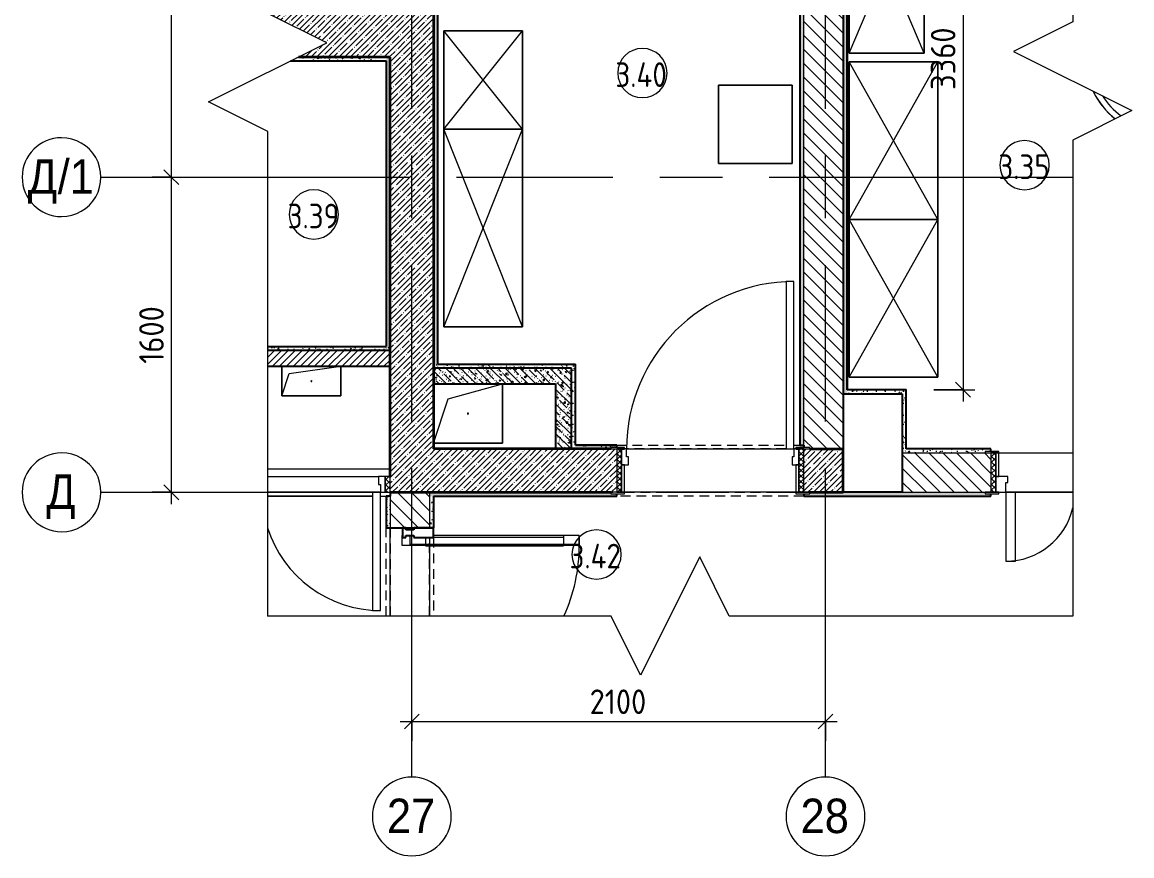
# Model space of a CAD drawing. Header units: millimetres. Extents: x 63482 to 319368, y -8553 to 29000.
# Drawn here: x 81466 to 87099, y 11554 to 15787 of the extents above; entities that cross this region are included whole.
import ezdxf

# ---------------------------------------------------------------- set-up
doc = ezdxf.new("R2010")
doc.units = ezdxf.units.MM
doc.linetypes.add('200_ШТРИХ__ш1_п0_6_', pattern=[80, 50, -30])
doc.linetypes.add('Осевая', pattern=[1587.5, 317.5, -238.125, 793.75, -238.125])
for name, color, linetype, lineweight in [('A-ANNO-DIMS', 7, 'Continuous', 9), ('A-ANNO-DIMS-50', 7, 'Continuous', 9), ('A-AREA-IDEN', 7, 'Continuous', 9), ('A-DETL-GENF', 7, 'Continuous', 9), ('A-DETL-MBND', 7, '200_ШТРИХ__ш1_п0_6_', 9), ('A-DOOR', 7, 'Continuous', 9), ('A-DOOR-1', 7, 'Continuous', 15), ('A-DOOR-FRAM', 7, 'Continuous', 15), ('A-DOOR-FRAM-1', 7, 'Continuous', 9), ('A-GENM', 7, 'Continuous', 9), ('A-GLAZ-CWMG', 7, 'Continuous', 9), ('A-GLAZ-CWMG-1', 7, 'Continuous', 25), ('A-WALL', 7, 'Continuous', 9), ('I-FURN', 7, 'Continuous', 9), ('I-WALL', 7, 'Continuous', 9), ('Оси', 7, 'Continuous', 9), ('Оси-1', 7, 'Continuous', 20), ('Оси-2', 7, 'Осевая', 9)]:
    doc.layers.add(name, color=color, linetype=linetype, lineweight=lineweight)
for name, color, linetype, lineweight, true_color in [('A-WALL-1', 7, 'Continuous', 25, 0x3c3c3c), ('A-WALL-3', 7, 'Continuous', 35, 0x3c3c3c), ('A-WALL-FNSH-1', 7, 'Continuous', 15, 0x3c3c3c)]:
    doc.layers.add(name, color=color, linetype=linetype, lineweight=lineweight, true_color=true_color)
doc.styles.add('Arial', font='arial.ttf', dxfattribs={"width": 0.9, "height": 175})
doc.styles.add('GOST Common_2', font='GOST_Common.ttf', dxfattribs={"width": 0.9, "height": 125})
doc.styles.add('ISOCPEUR', font='isocpeur.ttf', dxfattribs={"width": 0.9, "height": 125})
doc.dimstyles.new('ISO-2_5_0_9К_БОЛЬШОЙ', dxfattribs={"dimscale": 304.8, "dimtxt": 124.497647, "dimasz": 0.246063, "dimexe": 0.19685, "dimexo": 0.492126, "dimgap": 0, "dimtad": 1, "dimdec": 0, "dimrnd": 10, "dimzin": 0, "dimdsep": 46, "dimtxsty": 'ISOCPEUR', "dimblk1": 'OBLIQUE', "dimblk2": 'OBLIQUE', "dimsah": 1, "dimcen": 0.09, "dimdle": 0.19685, "dimazin": 0, "dimtfac": 1, "dimtdec": 4, "dimtix": 1, "dimtmove": 0, "dimatfit": 3, "dimfxl": 1, "dimtvp": 1, "dimtolj": 1, "dimtzin": 0, "dimarcsym": 2})
pattern_1 = [(45, (-15165.72, 0), (-28.512667, 28.512667), []), (45, (-15137.207, 0), (-28.512667, 28.512667), [50.403, -10.081, 1.676, -8.404])]
pattern_2 = [(135, (-15165.72, 0), (-35.35534, -35.35534), [])]
pattern_3 = [(135, (-15165.72, 0), (-37.717076, -37.717076), [53.34, -8.89, 1.778, -8.89]), (135, (-15165.72, 37.694), (-37.717076, -37.717076), []), (50, (-15165.72, 0), (63.763904, -5.57885), [6.668, -73.343]), (355, (-15165.72, 0), (-12.334876, 66.869514), [5.334, -58.674]), (100.451, (-15160.405, -0.465), (51.43036, 61.29098), [5.667, -62.332]), (46.184, (-15165.72, 17.78), (94.87722, -14.714836), [10.001, -110.014]), (96.636, (-15157.81, 16.55), (83.091155, 86.599305), [8.5, -93.497]), (351.184, (-15165.72, 17.78), (83.09204, 86.59928), [8.001, -88.011]), (21, (-15156.83, 13.335), (53.064487, -35.792726), [6.667, -73.342]), (326, (-15156.83, 13.335), (21.63066, 64.46546), [5.334, -58.674]), (71.451, (-15152.407, 10.35), (74.69646, 28.672367), [5.667, -62.332]), (37.5, (-15165.719, 0), (1.080413, 29.594271), [1.676, -56.286, 1.676, -57.887, -58.896]), (37.5, (-15165.719, 0), (1.080413, 29.594271), [-117.526, 1.676, -57.22]), (7.5, (-15165.72, 0), (23.386368, 35.063507), [1.676, -32.283, 1.676, -54.953, -22.447]), (7.5, (-15165.72, 0), (23.386368, 35.063507), [-90.589, 1.676, -20.771]), (327.5, (-15185.544, 0), (47.456567, -2.0054684), [1.676, -20.549, 1.676, -67.666, -92.012]), (327.5, (-15185.544, 0), (47.456567, -2.0054684), [-91.567, 1.676, -90.335]), (317.5, (-15194.434, 0), (51.844948, 8.89904), [1.676, -27.216, 1.676, -44.374, -65.342]), (317.5, (-15194.434, 0), (51.844948, 8.89904), [-74.943, 1.676, -63.665])]
pattern_4 = [(0, (-15165.719, 0), (60.96, 15.24), [5.029, -40.691, 5.029, -40.691, -243.84]), (0, (-15165.719, 0), (60.96, 15.24), [-91.44, 5.029, -86.411, 5.029, -40.691, -106.68]), (0, (-15165.719, 0), (60.96, 15.24), [-228.6, 5.029, -25.451, 5.029, -71.171]), (120, (-15142.859, 7.62), (-43.6782272, 45.1729086), [5.029, -40.691, 5.029, -40.691, -243.84]), (120, (-15142.859, 7.62), (-43.6782272, 45.1729086), [-91.44, 5.029, -86.411, 5.029, -40.691, -106.68]), (120, (-15142.859, 7.62), (-43.6782272, 45.1729086), [-228.6, 5.029, -25.451, 5.029, -71.171]), (240, (-15135.239, 38.1), (-17.2817728, -60.4129086), [5.029, -40.691, 5.029, -40.691, -243.84]), (240, (-15135.239, 38.1), (-17.2817728, -60.4129086), [-91.44, 5.029, -86.411, 5.029, -40.691, -106.68]), (240, (-15135.239, 38.1), (-17.2817728, -60.4129086), [-228.6, 5.029, -25.451, 5.029, -71.171])]

# ---------------------------------------------------------------- blocks, each defined once
blk = doc.blocks.new('110_Дверь_СКБ_1Ст_Внутренняя1 - Д-8_п_ 950x2100h_охрана 2-32352576-Фрагмент 3_7')
at = {"layer": 'A-DOOR'}
h = blk.add_hatch(dxfattribs=at)
h.set_pattern_fill('FP_5', color=256, style=0, pattern_type=2)
h.set_pattern_definition([(135, (1826.41, 174.685), (-14.14214, -14.14214), []), (225, (1826.41, 174.685), (14.14214, -14.14214), [])])
h.paths.add_polyline_path([(487.5, -110), (487.5, 110), (462.5, 110), (462.5, -110)])
at = {"layer": 'A-DOOR-FRAM-1'}
h = blk.add_hatch(dxfattribs=at)
h.set_pattern_fill('FP_6', color=256, style=0, pattern_type=2)
h.set_pattern_definition([(45, (-296.384, 174.685), (-14.1421, 14.1421), []), (135, (-296.384, 174.685), (-14.1421, -14.1421), [])])
h.paths.add_polyline_path([(-437.5, -110), (-437.5, 110), (-462.5, 110), (-462.5, -110)])
at = {"layer": 'A-DOOR'}
blk.add_arc((437.5, 110), 850, 90, 180, dxfattribs=at)
at = {"layer": 'A-DOOR-1'}
for p, q in [((437.5, 960), (397.5, 960)), ((397.5, 960), (397.5, 110)), ((437.5, 110), (437.5, 960)), ((397.5, 110), (437.5, 110))]:
    blk.add_line(p, q, dxfattribs=at)
at = {"layer": 'A-DOOR-FRAM'}
for p, q in [((-422.5, 118), (-492.5, 118)), ((-492.5, 118), (-492.5, 110)), ((-422.5, 110), (-422.5, 118)), ((517.5, 118), (447.5, 118)), ((447.5, 118), (447.5, 110)), ((517.5, 110), (517.5, 118)), ((-492.5, 110), (-422.5, 110)), ((-437.5, 110), (-462.5, 110)), ((-462.5, 110), (-462.5, -110)), ((-412.5, 110), (-437.5, 110)), ((-437.5, 110), (-437.5, 30)), ((-437.5, -110), (-437.5, 110)), ((-422.5, 110), (-437.5, 110)), ((-437.5, 110), (-437.5, 109)), ((-437.5, 109), (-422.5, 109)), ((-422.5, 109), (-422.5, 110)), ((-412.5, 70), (-412.5, 110)), ((-402.5, 70), (-412.5, 70)), ((-402.5, 30), (-402.5, 70)), ((437.5, 70), (427.5, 70)), ((427.5, 70), (427.5, 30)), ((437.5, 110), (437.5, 70)), ((462.5, 110), (437.5, 110)), ((462.5, 110), (447.5, 110)), ((447.5, 110), (447.5, 109)), ((447.5, 110), (517.5, 110)), ((447.5, 109), (462.5, 109)), ((462.5, 30), (462.5, 110)), ((487.5, 110), (462.5, 110)), ((462.5, 110), (462.5, -110)), ((462.5, 109), (462.5, 110)), ((487.5, -110), (487.5, 110)), ((-437.5, 30), (-402.5, 30)), ((-422.5, 30), (-437.5, 30)), ((-437.5, 30), (-437.5, -110)), ((-422.5, -110), (-422.5, 30)), ((427.5, 30), (462.5, 30)), ((462.5, 30), (447.5, 30)), ((447.5, 30), (447.5, -110)), ((462.5, -110), (462.5, 30)), ((-422.5, -110), (-492.5, -110)), ((-492.5, -110), (-492.5, -118)), ((-462.5, -110), (-437.5, -110)), ((-437.5, -110), (-422.5, -110)), ((-422.5, -118), (-422.5, -110)), ((447.5, -110), (462.5, -110)), ((517.5, -110), (447.5, -110)), ((447.5, -110), (447.5, -118)), ((462.5, -110), (487.5, -110)), ((517.5, -118), (517.5, -110)), ((-492.5, -118), (-422.5, -118)), ((447.5, -118), (517.5, -118))]:
    blk.add_line(p, q, dxfattribs=at)
blk = doc.blocks.new('110_Дверь_СКБ_2Ст - Д-6_л__ ДОО_Дв_1450x2100h_Дверь из раздевальной в коридор-32357677-Фрагмент 3_7')
at = {"layer": 'A-DOOR'}
h = blk.add_hatch(dxfattribs=at)
h.set_pattern_fill('FP_22', color=256, style=0, pattern_type=2)
h.set_pattern_definition([(135, (1576.41, 164.685), (-14.14214, -14.14214), []), (225, (1576.41, 164.685), (14.14214, -14.14214), [])])
h.paths.add_polyline_path([(737.5, 100), (712.5, 100), (712.5, -100), (737.5, -100)])
blk.add_arc((662.5, 100), 350, 90, 166.9382, dxfattribs=at)
at = {"layer": 'A-DOOR-1'}
for p, q in [((662.5, 450), (612.5, 450)), ((612.5, 450), (612.5, 100)), ((662.5, 100), (662.5, 450)), ((612.5, 100), (662.5, 100))]:
    blk.add_line(p, q, dxfattribs=at)
at = {"layer": 'A-DOOR-FRAM'}
for p, q in [((662.5, 100), (662.5, 50)), ((712.5, 100), (662.5, 100)), ((767.5, 108), (697.5, 108)), ((697.5, 108), (697.5, 100)), ((697.5, 100), (767.5, 100)), ((712.5, 20), (712.5, 100)), ((737.5, 100), (712.5, 100)), ((712.5, 100), (712.5, -100)), ((737.5, -100), (737.5, 100)), ((767.5, 100), (767.5, 108)), ((662.5, 50), (652.5, 50)), ((652.5, 50), (652.5, 20)), ((652.5, 20), (712.5, 20)), ((712.5, 20), (697.5, 20)), ((697.5, 20), (697.5, -100)), ((712.5, -100), (712.5, 20)), ((697.5, -100), (712.5, -100)), ((767.5, -100), (697.5, -100)), ((697.5, -100), (697.5, -108)), ((697.5, -108), (767.5, -108)), ((712.5, -100), (737.5, -100)), ((767.5, -108), (767.5, -100))]:
    blk.add_line(p, q, dxfattribs=at)
blk = doc.blocks.new('GM_Отверстие прямоугольное _в плите_ - Отверстие-21606471-Фрагмент 3_7')
at = {"layer": 'A-GENM'}
for p, q in [((-100, 75), (175, 150)), ((175, 150), (175, -150)), ((175, -150), (175, 150)), ((-175, -150), (-100, 75)), ((175, -150), (-175, -150)), ((-175, -150), (175, -150))]:
    blk.add_line(p, q, dxfattribs=at)
for start, end in [(360, 180), (180, 360)]:
    blk.add_arc((0, 0), 2.5, start, end, dxfattribs=at)
blk = doc.blocks.new('110_Дверь_СКБ_1Ст - д-18 700x2100h_Технический шкаф ЭОМ и СС-23698042-Фрагмент 3_7')
at = {"layer": 'A-DOOR-FRAM-1'}
h = blk.add_hatch(dxfattribs=at)
h.set_pattern_fill('FP_23', color=256, style=0, pattern_type=2)
h.set_pattern_definition([(45, (-171.384, 124.685), (-14.1421, 14.1421), []), (135, (-171.384, 124.685), (-14.1421, -14.1421), [])])
h.paths.add_polyline_path([(-312.5, 60), (-337.5, 60), (-337.5, -20), (-312.5, -20)])
at = {"layer": 'A-DOOR'}
blk.add_arc((-287.5, 60), 600, 17.4364, 90, dxfattribs=at)
at = {"layer": 'A-DOOR-1'}
for p, q in [((-287.5, 660), (-287.5, 60)), ((-247.5, 660), (-287.5, 660)), ((-247.5, 60), (-247.5, 660)), ((-287.5, 60), (-247.5, 60))]:
    blk.add_line(p, q, dxfattribs=at)
at = {"layer": 'A-DOOR-FRAM'}
for p, q in [((-312.5, 60), (-337.5, 60)), ((-337.5, 60), (-337.5, -20)), ((-287.5, 60), (-312.5, 60)), ((-312.5, 60), (-312.5, -20)), ((-312.5, -20), (-312.5, 60)), ((-287.5, 20), (-287.5, 60)), ((-277.5, 20), (-287.5, 20)), ((-277.5, -20), (-277.5, 20)), ((-337.5, -20), (-312.5, -20)), ((-312.5, -20), (-277.5, -20))]:
    blk.add_line(p, q, dxfattribs=at)
at = {"layer": 'A-DOOR-FRAM-1'}
for p, q in [((-247.5, 60), (284.5, 60)), ((284.5, -20), (-277.5, -20))]:
    blk.add_line(p, q, dxfattribs=at)
blk = doc.blocks.new('GM_Отверстие прямоугольное _в плите_ - Отверстие-21620300-Фрагмент 3_7')
at = {"layer": 'A-GENM'}
for p, q in [((-150, -75), (-150, 75)), ((-150, 75), (-150, -75)), ((-112.5, 37.5), (150, 75)), ((150, 75), (150, -75)), ((150, -75), (150, 75)), ((-150, -75), (-112.5, 37.5)), ((150, -75), (-150, -75)), ((-150, -75), (150, -75))]:
    blk.add_line(p, q, dxfattribs=at)
for start, end in [(360, 180), (180, 360)]:
    blk.add_arc((0, 0), 2.5, start, end, dxfattribs=at)
blk = doc.blocks.new('Шкаф параметрический - 1_254-26529812-Фрагмент 3_7')
at = {"layer": 'I-FURN'}
for p, q in [((0, 0), (800, 450)), ((0, 450), (800, 0)), ((800, 450), (0, 450)), ((0, 450), (0, 0)), ((0, 0), (0, 450)), ((0, 450), (800, 450)), ((800, 0), (800, 450)), ((800, 450), (800, 0)), ((0, 0), (800, 0)), ((800, 0), (0, 0))]:
    blk.add_line(p, q, dxfattribs=at)
blk = doc.blocks.new('Шкаф параметрический - 1_286-25588646-Фрагмент 3_7')
at = {"layer": 'I-FURN'}
for p, q in [((0, 0), (900, 380)), ((0, 380), (900, 0)), ((900, 380), (0, 380)), ((0, 380), (0, 0)), ((0, 0), (0, 380)), ((0, 380), (900, 380)), ((900, 0), (900, 380)), ((900, 380), (900, 0)), ((0, 0), (900, 0)), ((900, 0), (0, 0))]:
    blk.add_line(p, q, dxfattribs=at)
blk = doc.blocks.new('ПУФ - 1_53-25461062-Фрагмент 3_7')
at = {"layer": 'I-FURN'}
for radius, start, end in [(400, 205.9464, 231.7169), (400, 205.9464, 210), (400, 210, 231.7169), (370, 212.2305, 233.8946), (370, 212.2305, 233.8946)]:
    blk.add_arc((0, 0), radius, start, end, dxfattribs=at)
blk = doc.blocks.new('Шкаф параметрический - 1_286-26543765-Фрагмент 3_7')
at = {"layer": 'I-FURN'}
for p, q in [((0, 0), (500, 400)), ((0, 400), (500, 0)), ((500, 400), (0, 400)), ((0, 400), (0, 0)), ((0, 0), (0, 400)), ((0, 400), (500, 400)), ((500, 0), (500, 400)), ((500, 400), (500, 0)), ((0, 0), (500, 0)), ((500, 0), (0, 0))]:
    blk.add_line(p, q, dxfattribs=at)
blk = doc.blocks.new('Шкаф параметрический - 1_185-26543767-Фрагмент 3_7')
at = {"layer": 'I-FURN'}
for p, q in [((0, 0), (1003.7, 400)), ((0, 400), (1003.7, 0)), ((1003.7, 400), (0, 400)), ((0, 400), (0, 0)), ((0, 0), (0, 400)), ((0, 400), (1003.7, 400)), ((1003.7, 0), (1003.7, 400)), ((1003.7, 400), (1003.7, 0)), ((0, 0), (1003.7, 0)), ((1003.7, 0), (0, 0))]:
    blk.add_line(p, q, dxfattribs=at)
blk = doc.blocks.new('Дверь_Витражная_остекление_ - ВВ-7 остекление-32356329-Фрагмент 3_7')
at = {"layer": 'A-DETL-GENF'}
for p, q in [((865, -880), (865, -20)), ((865, -20), (865, -880)), ((856, -800), (856, -100)), ((900, -100), (865, -100)), ((900, -800), (900, -140)), ((910, -880), (910, -140)), ((910, -880), (910, -140)), ((910, -800), (865, -800)), ((910, -880), (865, -880)), ((865, -880), (910, -880))]:
    blk.add_line(p, q, dxfattribs=at)
at = {"layer": 'A-DOOR'}
blk.add_line((860, -880), (860, -20), dxfattribs=at)
blk.add_arc((860, -20), 860, 245.347, 270, dxfattribs=at)
at = {"layer": 'A-DOOR-1'}
for p, q in [((860, 20), (910, 20)), ((860, -20), (860, 20)), ((910, 20), (910, 17)), ((910, -20), (860, -20))]:
    blk.add_line(p, q, dxfattribs=at)
blk = doc.blocks.new('Прямоугольный импост - Импост структурный с накладкой - 160мм Темный-32348142-Фрагмент 3_7')
at = {"layer": 'A-GLAZ-CWMG-1'}
for p, q in [((0, 17), (-50, 17)), ((-50, 17), (-50, 0)), ((-50, 0), (-40, 0)), ((-40, 0), (-40, -40)), ((-10, -40), (-10, 0)), ((-10, 0), (0, 0)), ((0, 0), (0, 17)), ((-40, -40), (-50, -40)), ((-50, -40), (-50, -140)), ((0, -40), (-10, -40)), ((0, -140), (0, -40)), ((-50, -140), (0, -140))]:
    blk.add_line(p, q, dxfattribs=at)
blk = doc.blocks.new('DET_L_Линия разрыва - М100-31032484-Фрагмент 3_7')
at = {"layer": 'A-DETL-GENF'}
for p, q in [((2650, -300), (2950, 300)), ((2950, 300), (3100, 0)), ((0, 0), (2500, 0)), ((2500, 0), (2650, -300)), ((3100, 0), (5516.5, 0))]:
    blk.add_line(p, q, dxfattribs=at)
blk = doc.blocks.new('DET_L_Линия разрыва - М100-31020340-Фрагмент 3_7')
at = {"layer": 'A-DETL-GENF'}
for p, q in [((2610, 300), (2460, 0)), ((2910, -300), (2610, 300)), ((2460, 0), (3.5, 0)), ((3060, 0), (2910, -300)), ((5520, 0), (3060, 0))]:
    blk.add_line(p, q, dxfattribs=at)
blk = doc.blocks.new('DET_L_Линия разрыва - М100-31019958-Фрагмент 3_7')
at = {"layer": 'A-DETL-GENF'}
for p, q in [((1893.5, -300), (2193.5, 300)), ((2193.5, 300), (2343.5, 0)), ((0, 0), (1743.5, 0)), ((1743.5, 0), (1893.5, -300)), ((2343.5, 0), (4087.1, 0))]:
    blk.add_line(p, q, dxfattribs=at)
blk = doc.blocks.new('Ось сетки - D8-29747960-Фрагмент 3_7')
at = {"layer": 'Оси-1'}
for start, end in [(360, 180), (180, 360)]:
    blk.add_arc((0, 0), 4, start, end, dxfattribs=at)
blk = doc.blocks.new('DIMBLOCK36-Фрагмент 3_7')
at = {"layer": 'A-ANNO-DIMS-50'}
for p, q in [((83444.3, 12138.9), (83444.3, 12295.9)), ((85544.3, 12138.9), (85544.3, 12295.9)), ((83384.3, 12235.9), (85604.3, 12235.9)), ((83444.3, 12235.9), (83444.3, 12138.9)), ((85544.3, 12235.9), (85544.3, 12138.9))]:
    blk.add_line(p, q, dxfattribs=at)
at = {"layer": 'A-ANNO-DIMS-50', "lineweight": 20}
for p, q in [((83444.3, 12235.9), (83406.8, 12198.4)), ((83444.3, 12235.9), (83481.8, 12273.4)), ((85544.3, 12235.9), (85506.8, 12198.4)), ((85544.3, 12235.9), (85581.8, 12273.4))]:
    blk.add_line(p, q, dxfattribs=at)
at = {"layer": 'A-ANNO-DIMS-50', "color": 0, "insert": (84347, 12399.2), "char_height": 125, "width": 353.382, "attachment_point": 1, "line_spacing_factor": 1.149209, "style": 'ISOCPEUR'}
blk.add_mtext('2100', dxfattribs=at)
blk = doc.blocks.new('_Oblique')
at = {"color": 0, "linetype": 'ByBlock', "lineweight": -2}
blk.add_line((-0.5, -0.5), (0.5, 0.5), dxfattribs=at)
blk = doc.blocks.new('DIMBLOCK38-Фрагмент 3_7')
at = {"layer": 'A-ANNO-DIMS-50', "lineweight": 20}
for p, q in [((82223.2, 17000), (82185.7, 17037.5)), ((82223.2, 17000), (82260.7, 16962.5)), ((82223.2, 15000), (82185.7, 15037.5)), ((82223.2, 15000), (82260.7, 14962.5))]:
    blk.add_line(p, q, dxfattribs=at)
at = {"layer": 'A-ANNO-DIMS-50'}
for p, q in [((82126.2, 17000), (82283.2, 17000)), ((82223.2, 17000), (82126.2, 17000)), ((82223.2, 17000), (82223.2, 15000)), ((82126.2, 15000), (82283.2, 15000)), ((82223.2, 15000), (82126.2, 15000))]:
    blk.add_line(p, q, dxfattribs=at)
at = {"layer": 'A-ANNO-DIMS-50', "color": 0, "insert": (82059.9, 15842), "char_height": 125, "width": 379.239, "attachment_point": 1, "rotation": 90, "line_spacing_factor": 1.149209, "style": 'ISOCPEUR'}
blk.add_mtext('2000', dxfattribs=at)
blk = doc.blocks.new('DIMBLOCK39-Фрагмент 3_7')
at = {"layer": 'A-ANNO-DIMS-50'}
for p, q in [((82126.2, 15000), (82283.2, 15000)), ((82223.2, 15000), (82126.2, 15000)), ((82223.2, 15000), (82223.2, 13340)), ((82126.2, 13400), (82283.2, 13400)), ((82223.2, 13400), (82126.2, 13400))]:
    blk.add_line(p, q, dxfattribs=at)
at = {"layer": 'A-ANNO-DIMS-50', "lineweight": 20}
for p, q in [((82223.2, 15000), (82185.7, 15037.5)), ((82223.2, 15000), (82260.7, 14962.5)), ((82223.2, 13400), (82185.7, 13437.5)), ((82223.2, 13400), (82260.7, 13362.5))]:
    blk.add_line(p, q, dxfattribs=at)
at = {"layer": 'A-ANNO-DIMS-50', "color": 0, "insert": (82059.9, 14052.8), "char_height": 125, "width": 353.382, "attachment_point": 1, "rotation": 90, "line_spacing_factor": 1.149209, "style": 'ISOCPEUR'}
blk.add_mtext('1600', dxfattribs=at)
blk = doc.blocks.new('DIMBLOCK41-Фрагмент 3_7')
at = {"layer": 'A-ANNO-DIMS-50', "lineweight": 20}
for p, q in [((86242.5, 17280.8), (86205, 17318.3)), ((86242.5, 17280.8), (86280, 17243.3)), ((86242.5, 13921), (86205, 13958.5)), ((86242.5, 13921), (86280, 13883.5))]:
    blk.add_line(p, q, dxfattribs=at)
at = {"layer": 'A-ANNO-DIMS-50'}
for p, q in [((86242.5, 17340.8), (86242.5, 13861)), ((86361.2, 17280.8), (86182.5, 17280.8)), ((86242.5, 17280.8), (86361.2, 17280.8)), ((86093.8, 13921), (86302.5, 13921)), ((86242.5, 13921), (86093.8, 13921))]:
    blk.add_line(p, q, dxfattribs=at)
at = {"layer": 'A-ANNO-DIMS-50', "color": 0, "insert": (86079.2, 15442.9), "char_height": 125, "width": 379.239, "attachment_point": 1, "rotation": 90, "line_spacing_factor": 1.149209, "style": 'ISOCPEUR'}
blk.add_mtext('3360', dxfattribs=at)
blk = doc.blocks.new('Марка_Помещения - Номер-25198446-Фрагмент 3_7')
at = {"layer": 'A-AREA-IDEN'}
for start, end in [(360, 180), (180, 360)]:
    blk.add_arc((0, 0), 2.5, start, end, dxfattribs=at)

msp = doc.modelspace()

# ---------------------------------------------------------------- hatches: boundary and pattern name
at = {"layer": 'I-WALL'}
h = msp.add_hatch(dxfattribs=at)
h.set_pattern_fill('FP_10', color=256, style=0, pattern_type=2)
h.set_pattern_definition(pattern_4)
h.paths.add_polyline_path([(85654.3, 13900), (85654.3, 18288.4), (85634.3, 18288.4), (85634.3, 13900)])
h = msp.add_hatch(dxfattribs=at)
h.set_pattern_fill('FP_20', color=256, style=0, pattern_type=2)
h.set_pattern_definition(pattern_2)
h.paths.add_polyline_path([(85634.3, 13620), (85634.3, 17530), (85434.3, 17530), (85434.3, 13628), (85464.3, 13628), (85464.3, 13620)])
h = msp.add_hatch(dxfattribs=at)
h.set_pattern_fill('FP_10', color=256, style=0, pattern_type=2)
h.set_pattern_definition(pattern_4)
h.paths.add_polyline_path([(85434.3, 13640), (85434.3, 17142.8), (85414.3, 17142.8), (85414.3, 13640)])
h = msp.add_hatch(dxfattribs=at)
h.set_pattern_fill('FP_10', color=256, style=0, pattern_type=2)
h.set_pattern_definition(pattern_4)
h.paths.add_polyline_path([(83574.3, 14050), (83574.3, 17122.8), (83554.3, 17122.8), (83554.3, 14050)])
h = msp.add_hatch(dxfattribs=at)
h.set_pattern_fill('FP_3', color=256, style=0, pattern_type=2)
h.set_pattern_definition(pattern_1)
h.paths.add_polyline_path([(83334.3, 15610), (83334.3, 15830), (82716.1, 15830), (83012.3, 15681.9), (82868.4, 15610), (83314.3, 15610)])
h = msp.add_hatch(dxfattribs=at)
h.set_pattern_fill('FP_3', color=256, style=0, pattern_type=2)
h.set_pattern_definition(pattern_1)
h.paths.add_polyline_path([(83554.3, 13620), (83554.3, 15830), (83334.3, 15830), (83334.3, 13620)])
h = msp.add_hatch(dxfattribs=at)
h.set_pattern_fill('FP_10', color=256, style=0, pattern_type=2)
h.set_pattern_definition(pattern_4)
h.paths.add_polyline_path([(83012.3, 15590), (83314.3, 15590), (83314.3, 15610), (82868.4, 15610), (82828.4, 15590)])
h = msp.add_hatch(dxfattribs=at)
h.set_pattern_fill('FP_10', color=256, style=0, pattern_type=2)
h.set_pattern_definition(pattern_4)
h.paths.add_polyline_path([(83334.3, 14140), (83334.3, 15610), (83314.3, 15610), (83314.3, 14140)])
h = msp.add_hatch(dxfattribs=at)
h.set_pattern_fill('FP_10', color=256, style=0, pattern_type=2)
h.set_pattern_definition(pattern_4)
h.paths.add_polyline_path([(83334.3, 14120), (83334.3, 14140), (82712.3, 14140), (82712.3, 14120)])
h = msp.add_hatch(dxfattribs=at)
h.set_pattern_fill('FP_9', color=256, style=0, pattern_type=2)
h.set_pattern_definition([(45, (-15165.719, 0), (-17.6776695, 17.6776695), [])])
h.paths.add_polyline_path([(82712.3, 14040), (83334.3, 14040), (83334.3, 14120), (82712.3, 14120), (82712.3, 14057.8)])
h = msp.add_hatch(dxfattribs=at)
h.set_pattern_fill('FP_10', color=256, style=0, pattern_type=2)
h.set_pattern_definition(pattern_4)
h.paths.add_polyline_path([(83554.3, 14030), (84274.3, 14030), (84274.3, 14050), (83554.3, 14050)])
h = msp.add_hatch(dxfattribs=at)
h.set_pattern_fill('FP_4', color=256, style=0, pattern_type=2)
h.set_pattern_definition(pattern_3)
h.paths.add_polyline_path([(84174.3, 13950), (84254.3, 13950), (84254.3, 14030), (83554.3, 14030), (83554.3, 13950), (83576, 13950)])
h = msp.add_hatch(dxfattribs=at)
h.set_pattern_fill('FP_10', color=256, style=0, pattern_type=2)
h.set_pattern_definition(pattern_4)
h.paths.add_polyline_path([(84274.3, 13620), (84274.3, 14030), (84254.3, 14030), (84254.3, 13620)])
h = msp.add_hatch(dxfattribs=at)
h.set_pattern_fill('FP_4', color=256, style=0, pattern_type=2)
h.set_pattern_definition(pattern_3)
h.paths.add_polyline_path([(84174.3, 13620), (84254.3, 13620), (84254.3, 13950), (84174.3, 13950)])
h = msp.add_hatch(dxfattribs=at)
h.set_pattern_fill('FP_10', color=256, style=0, pattern_type=2)
h.set_pattern_definition(pattern_4)
h.paths.add_polyline_path([(85934.3, 13900), (85954.3, 13900), (85954.3, 13920), (85654.3, 13920), (85654.3, 13900)])
h = msp.add_hatch(dxfattribs=at)
h.set_pattern_fill('FP_10', color=256, style=0, pattern_type=2)
h.set_pattern_definition(pattern_4)
h.paths.add_polyline_path([(85937.5, 13600), (85954.3, 13600), (85954.3, 13900), (85934.3, 13900), (85934.3, 13600)])
h = msp.add_hatch(dxfattribs=at)
h.set_pattern_fill('FP_10', color=256, style=0, pattern_type=2)
h.set_pattern_definition(pattern_4)
h.paths.add_polyline_path([(84274.3, 13620), (84454.3, 13620), (84454.3, 13628), (84484.3, 13628), (84484.3, 13640), (84274.3, 13640)])
h = msp.add_hatch(dxfattribs=at)
h.set_pattern_fill('FP_3', color=256, style=0, pattern_type=2)
h.set_pattern_definition(pattern_1)
h.paths.add_polyline_path([(85634.3, 13400), (85634.3, 13620), (85434.3, 13620), (85434.3, 13400), (85464.3, 13400)])
h.paths.add_polyline_path([(84454.3, 13400), (84484.3, 13400), (84484.3, 13620), (83334.3, 13620), (83334.3, 13400), (83576, 13400)])
h = msp.add_hatch(dxfattribs=at)
h.set_pattern_fill('FP_20', color=256, style=0, pattern_type=2)
h.set_pattern_definition(pattern_2)
h.paths.add_polyline_path([(85937.5, 13400), (86384.3, 13400), (86384.3, 13600), (85934.3, 13600), (85934.3, 13400)])
h = msp.add_hatch(dxfattribs=at)
h.set_pattern_fill('FP_10', color=256, style=0, pattern_type=2)
h.set_pattern_definition(pattern_4)
h.paths.add_polyline_path([(86354.3, 13600), (86354.3, 13608), (86384.3, 13608), (86384.3, 13620), (85954.3, 13620), (85954.3, 13600)])
h = msp.add_hatch(dxfattribs=at)
h.set_pattern_fill('FP_10', color=256, style=0, pattern_type=2)
h.set_pattern_definition(pattern_4)
h.paths.add_polyline_path([(83334.3, 13220), (83334.3, 13380), (83314.3, 13380), (83314.3, 13220)])
h = msp.add_hatch(dxfattribs=at)
h.set_pattern_fill('FP_20', color=256, style=0, pattern_type=2)
h.set_pattern_definition(pattern_2)
h.paths.add_polyline_path([(83534.3, 13220), (83534.3, 13400), (83334.3, 13400), (83334.3, 13220)])
h = msp.add_hatch(dxfattribs=at)
h.set_pattern_fill('FP_10', color=256, style=0, pattern_type=2)
h.set_pattern_definition(pattern_4)
h.paths.add_polyline_path([(83554.3, 13380), (84484.3, 13380), (84484.3, 13392), (84454.3, 13392), (84454.3, 13400), (83534.3, 13400), (83534.3, 13380)])
h.paths.add_polyline_path([(86384.3, 13380), (86384.3, 13392), (86354.3, 13392), (86354.3, 13400), (85464.3, 13400), (85464.3, 13392), (85434.3, 13392), (85434.3, 13380), (86354.3, 13380)])
h = msp.add_hatch(dxfattribs=at)
h.set_pattern_fill('FP_10', color=256, style=0, pattern_type=2)
h.set_pattern_definition(pattern_4)
h.paths.add_polyline_path([(83534.3, 13220), (83554.3, 13220), (83554.3, 13380), (83534.3, 13380), (83534.3, 13222.7)])

# ---------------------------------------------------------------- linework, layer by layer
at = {"layer": 'A-DETL-MBND'}
for p, q in [((84484.3, 13640), (85344.3, 13640)), ((85384.3, 13640), (85414.3, 13640)), ((85344.3, 13620), (84534.3, 13620)), ((85434.3, 13380), (84484.3, 13380)), ((84524.3, 13400), (85394.3, 13400)), ((83314.3, 12771.9), (83314.3, 13220)), ((83334.3, 13220), (83334.3, 12771.9)), ((83534.3, 12771.9), (83534.3, 13170)), ((83554.3, 13170), (83554.3, 12771.9))]:
    msp.add_line(p, q, dxfattribs=at)
at = {"layer": 'A-WALL'}
for p, q in [((85434.3, 13640), (85434.3, 17222.8)), ((85934.3, 13600), (86354.3, 13600)), ((83334.3, 13380), (83334.3, 13220)), ((83534.3, 13400), (83534.3, 13220)), ((85934.3, 13400), (86354.3, 13400))]:
    msp.add_line(p, q, dxfattribs=at)
at = {"layer": 'A-WALL-1'}
for p, q in [((85654.3, 13920), (85654.3, 18288.4)), ((85634.3, 17530), (85634.3, 13620)), ((83574.3, 17122.8), (83574.3, 14050)), ((85414.3, 17122.8), (85414.3, 13640)), ((82828.4, 15590), (83314.3, 15590)), ((83314.3, 15590), (83314.3, 14140)), ((82712.3, 14140), (83314.3, 14140)), ((83334.3, 14120), (82712.3, 14120)), ((82712.3, 14040), (83334.3, 14040)), ((84254.3, 14030), (83554.3, 14030)), ((83574.3, 14050), (84274.3, 14050)), ((84254.3, 13620), (84254.3, 14030)), ((84274.3, 13640), (84274.3, 14050)), ((83554.3, 13950), (84174.3, 13950)), ((84174.3, 13950), (84174.3, 13620)), ((85954.3, 13920), (85654.3, 13920)), ((85954.3, 13620), (85954.3, 13920)), ((85634.3, 13900), (85934.3, 13900)), ((85934.3, 13900), (85934.3, 13400)), ((84274.3, 13640), (84484.3, 13640)), ((84484.3, 13628), (84484.3, 13640)), ((85414.3, 13640), (85434.3, 13640)), ((85434.3, 13640), (85434.3, 13628)), ((86384.3, 13620), (85954.3, 13620)), ((86384.3, 13608), (86384.3, 13620)), ((83314.3, 13380), (83314.3, 13220)), ((83334.3, 13380), (83314.3, 13380)), ((83534.3, 13400), (83334.3, 13400)), ((83334.3, 13400), (83334.3, 13380)), ((83554.3, 13380), (84484.3, 13380)), ((83554.3, 13380), (83554.3, 13220)), ((84484.3, 13380), (84484.3, 13392)), ((85434.3, 13392), (85434.3, 13380)), ((85434.3, 13380), (86384.3, 13380)), ((85934.3, 13400), (85634.3, 13400)), ((86384.3, 13380), (86384.3, 13392)), ((83314.3, 13220), (83554.3, 13220))]:
    msp.add_line(p, q, dxfattribs=at)
at = {"layer": 'A-WALL-3'}
for p, q in [((83554.3, 15830), (83554.3, 13620)), ((83334.3, 15610), (82868.4, 15610)), ((83334.3, 13480), (83334.3, 15610)), ((84454.3, 13620), (83554.3, 13620)), ((85464.3, 13620), (85634.3, 13620)), ((85634.3, 13400), (85634.3, 13620)), ((83334.3, 13400), (84454.3, 13400)), ((85464.3, 13400), (85634.3, 13400))]:
    msp.add_line(p, q, dxfattribs=at)
at = {"layer": 'A-WALL-FNSH-1'}
for p, q in [((85655.3, 18288.4), (85655.3, 13920)), ((83575.3, 14051), (83575.3, 17121.8)), ((85413.3, 17121.8), (85413.3, 13640)), ((82826.4, 15589), (83313.3, 15589)), ((83313.3, 15589), (83313.3, 14141)), ((83313.3, 14141), (82712.3, 14141)), ((84275.3, 14051), (83575.3, 14051)), ((84275.3, 13641), (84275.3, 14051)), ((85955.3, 13921), (85655.3, 13921)), ((85955.3, 13621), (85955.3, 13921)), ((84484.3, 13641), (84275.3, 13641)), ((84484.3, 13640), (84484.3, 13641)), ((85413.3, 13640), (85414.3, 13640)), ((86384.3, 13621), (85955.3, 13621)), ((86384.3, 13620), (86384.3, 13621)), ((83314.3, 13380), (83313.3, 13380)), ((83313.3, 13380), (83313.3, 13220)), ((83555.3, 13379), (84484.3, 13379)), ((83555.3, 13220), (83555.3, 13379)), ((84484.3, 13379), (84484.3, 13380)), ((85434.3, 13380), (85434.3, 13379)), ((85434.3, 13379), (86384.3, 13379)), ((86384.3, 13379), (86384.3, 13380)), ((83313.3, 13220), (83314.3, 13220)), ((83554.3, 13220), (83555.3, 13220))]:
    msp.add_line(p, q, dxfattribs=at)
at = {"layer": 'I-FURN'}
for p, q in [((85375.2, 15466.7), (85000.4, 15466.7)), ((85000.4, 15466.7), (85000.4, 15069.4)), ((85000.4, 15069.4), (85000.4, 15466.7)), ((85000.4, 15466.7), (85375.2, 15466.7)), ((85375.2, 15069.4), (85375.2, 15466.7)), ((85375.2, 15466.7), (85375.2, 15069.4)), ((85000.4, 15069.4), (85375.2, 15069.4)), ((85375.2, 15069.4), (85000.4, 15069.4))]:
    msp.add_line(p, q, dxfattribs=at)
at = {"layer": 'I-WALL'}
for p, q in [((84534.3, 13620), (85344.3, 13620)), ((86424.3, 13600), (86799.3, 13600)), ((82712.3, 13520), (83334.3, 13520)), ((83244.3, 13380), (82712.3, 13380)), ((83244.3, 13379), (82712.3, 13379)), ((83284.3, 13380), (83313.3, 13380)), ((83313.3, 13379), (83284.3, 13379)), ((85394.3, 13400), (84524.3, 13400)), ((86799.3, 13400), (86509.3, 13400)), ((83334.3, 12771.9), (83334.3, 13220)), ((83534.3, 13170), (83534.3, 12771.9))]:
    msp.add_line(p, q, dxfattribs=at)
at = {"layer": 'Оси'}
for p, q in [((81866, 15000), (83116, 15000)), ((85549.3, 15000), (86799.3, 15000)), ((81866, 13400), (83116, 13400)), ((85549.3, 13400), (86799.3, 13400)), ((83444.3, 11954.4), (83444.3, 13204.4)), ((85544.3, 11954.4), (85544.3, 13204.4))]:
    msp.add_line(p, q, dxfattribs=at)
at = {"layer": 'Оси-2'}
for p, q in [((83444.3, 13204.4), (83444.3, 17038.4)), ((85544.3, 13204.4), (85544.3, 17038.4)), ((83116, 15000), (85549.3, 15000)), ((83116, 13400), (85549.3, 13400))]:
    msp.add_line(p, q, dxfattribs=at)

# ---------------------------------------------------------------- block references
at = {"layer": 'A-AREA-IDEN', "xscale": 49.99999999999998, "yscale": 49.99999999999998, "zscale": 49.99999999999998}
for p in [(84614.8, 15528.8), (86554.8, 15061), (82946.5, 14811), (84382, 13084.5)]:
    msp.add_blockref('Марка_Помещения - Номер-25198446-Фрагмент 3_7', p, dxfattribs=at)
at = {"layer": 'A-DETL-GENF'}
for name, p, rotation in [('DET_L_Линия разрыва - М100-31020340-Фрагмент 3_7', (82712.3, 18291.9), 270.0000000000001), ('DET_L_Линия разрыва - М100-31032484-Фрагмент 3_7', (86799.3, 18288.4), 269.9999999999999), ('DET_L_Линия разрыва - М100-31019958-Фрагмент 3_7', (86799.3, 12771.9), 180)]:
    msp.add_blockref(name, p, dxfattribs=dict(at, rotation=rotation))
at = {"layer": 'A-DOOR'}
msp.add_blockref('110_Дверь_СКБ_1Ст_Внутренняя1 - Д-8_п_ 950x2100h_охрана 2-32352576-Фрагмент 3_7', (84946.8, 13510), dxfattribs=at)
for name, p, rotation in [('110_Дверь_СКБ_2Ст - Д-6_л__ ДОО_Дв_1450x2100h_Дверь из раздевальной в коридор-32357677-Фрагмент 3_7', (87121.8, 13500), 180), ('110_Дверь_СКБ_1Ст - д-18 700x2100h_Технический шкаф ЭОМ и СС-23698042-Фрагмент 3_7', (82996.8, 13460), 180), ('Дверь_Витражная_остекление_ - ВВ-7 остекление-32356329-Фрагмент 3_7', (83414.3, 12270), 89.99999999999993)]:
    msp.add_blockref(name, p, dxfattribs=dict(at, rotation=rotation))
at = {"layer": 'A-GENM'}
for name, p in [('GM_Отверстие прямоугольное _в плите_ - Отверстие-21620300-Фрагмент 3_7', (82934.3, 13965)), ('GM_Отверстие прямоугольное _в плите_ - Отверстие-21606471-Фрагмент 3_7', (83729.3, 13800))]:
    msp.add_blockref(name, p, dxfattribs=at)
at = {"layer": 'A-GLAZ-CWMG', "rotation": 89.99999999999993}
msp.add_blockref('Прямоугольный импост - Импост структурный с накладкой - 160мм Темный-32348142-Фрагмент 3_7', (83414.3, 13220), dxfattribs=at)
at = {"layer": 'I-FURN'}
for name, p, rotation in [('Шкаф параметрический - 1_286-25588646-Фрагмент 3_7', (86044.6, 15629), 89.99999999999719), ('Шкаф параметрический - 1_286-26543765-Фрагмент 3_7', (84006.3, 15243.9), 89.99999999999719), ('Шкаф параметрический - 1_254-26529812-Фрагмент 3_7', (86114.6, 14785.3), 89.99999999999865), ('Шкаф параметрический - 1_185-26543767-Фрагмент 3_7', (84006.3, 14240.2), 89.99999999999719), ('Шкаф параметрический - 1_254-26529812-Фрагмент 3_7', (86114.6, 13985.3), 89.99999999999865)]:
    msp.add_blockref(name, p, dxfattribs=dict(at, rotation=rotation))
msp.add_blockref('ПУФ - 1_53-25461062-Фрагмент 3_7', (87263.3, 15610), dxfattribs=at)
at = {"layer": 'Оси-1', "xscale": 49.99999999999998, "yscale": 49.99999999999998, "zscale": 49.99999999999998, "rotation": 269.9999999999995}
for p in [(81666, 15000), (81666, 13400)]:
    msp.add_blockref('Ось сетки - D8-29747960-Фрагмент 3_7', p, dxfattribs=at)
at = {"layer": 'Оси-1', "xscale": 49.99999999999998, "yscale": 49.99999999999998, "zscale": 49.99999999999998}
for p in [(83444.3, 11754.4), (85544.3, 11754.4)]:
    msp.add_blockref('Ось сетки - D8-29747960-Фрагмент 3_7', p, dxfattribs=at)

# ---------------------------------------------------------------- texts
at = {"layer": 'A-AREA-IDEN', "char_height": 125, "attachment_point": 1, "style": 'GOST Common_2'}
for s, insert, width in [('3.40', (84477.5, 15583.1), 342.721), ('3.35', (86421.9, 15115.3), 331.899), ('3.39', (82813.6, 14865.3), 331.899), ('3.42', (84244.7, 13138.8), 342.721)]:
    msp.add_mtext(s, dxfattribs=dict(at, insert=insert, width=width))
at = {"layer": 'Оси', "char_height": 175, "attachment_point": 1, "style": 'Arial'}
for s, insert, width in [('/1', (81646.3, 15090.5), 227.278), ('\\fArial|b0|i0|c204|p34|;\\W.9;Д', (81494.5, 15090.5), 183.987), ('\\fArial|b0|i0|c204|p34|;\\W.9;Д', (81588.3, 13490.5), 183.987), ('27', (83318, 11844.7), 303.038), ('28', (85418, 11844.7), 303.038)]:
    msp.add_mtext(s, dxfattribs=dict(at, insert=insert, width=width))

# ---------------------------------------------------------------- dimensions: what is measured, and where the dimension line sits
at = {"layer": 'A-ANNO-DIMS'}
for base, p1, p2, override, picture, middle in [((86242.5, 13921), (86211.2, 17280.8), (85943.8, 13921), {"dimpost": '<>', "dimfxl": 3370.448606}, 'DIMBLOCK41-Фрагмент 3_7', (86180, 15600.9)), ((82223.2, 15000), (82276.2, 17000), (82276.2, 15000), {"dimpost": '<>', "dimfxl": 2000.000075}, 'DIMBLOCK38-Фрагмент 3_7', (82160.7, 16000)), ((82223.2, 13400), (82276.2, 15000), (82276.2, 13400), {"dimpost": '<>', "dimfxl": 1600}, 'DIMBLOCK39-Фрагмент 3_7', (82160.7, 14200))]:
    dim = msp.add_linear_dim(base=base, p1=p1, p2=p2, angle=90, dimstyle='ISO-2_5_0_9К_БОЛЬШОЙ', override=override, dxfattribs=at)
    dim.commit()
    dim.dimension.update_dxf_attribs({"geometry": picture, "text_midpoint": middle})
dim = msp.add_linear_dim(base=(85544.3, 12235.9), p1=(83444.3, 12288.9), p2=(85544.3, 12288.9), dimstyle='ISO-2_5_0_9К_БОЛЬШОЙ', override={"dimpost": '<>', "dimfxl": 2100}, dxfattribs=at)
dim.commit()
dim.dimension.update_dxf_attribs({"geometry": 'DIMBLOCK36-Фрагмент 3_7', "text_midpoint": (84494.3, 12298.4)})

doc.saveas('drawing.dxf')
